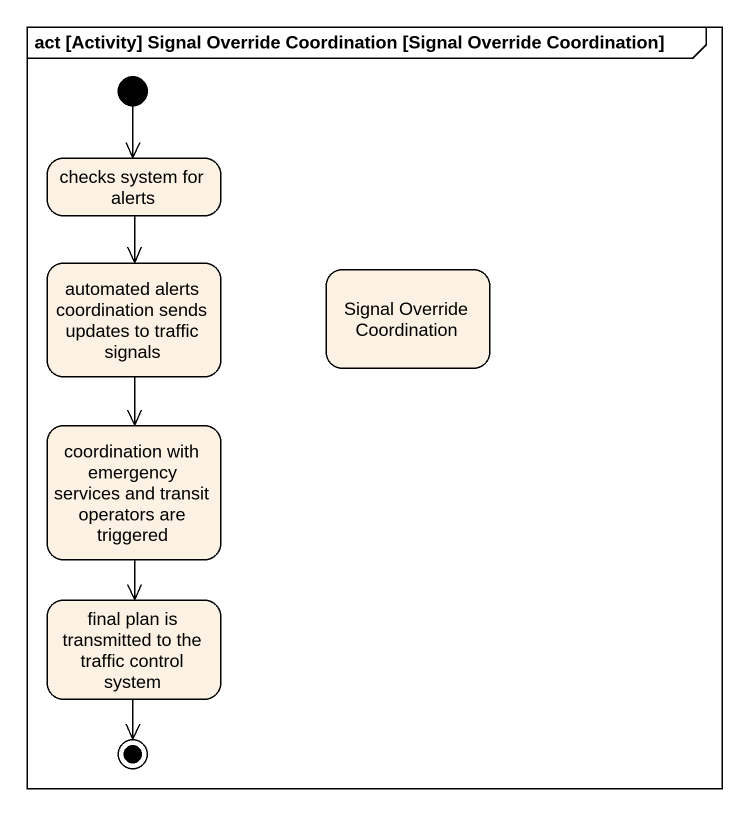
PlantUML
@startuml
mainframe act [Activity] Signal Override Coordination [Signal Override Coordination]
hide empty description
state "checks system for alerts" as checks_system_for_alerts
state "automated alerts coordination sends updates to traffic signals" as automated_alerts
state "Signal Override Coordination" as Signal_Override_Coordination
state "coordination with emergency services and transit operators are triggered" as coordination_with_emergency
state "final plan is transmitted to the traffic control system" as final_plan_is_transmitted
[*] --> checks_system_for_alerts
checks_system_for_alerts --> automated_alerts
automated_alerts --> coordination_with_emergency
coordination_with_emergency --> final_plan_is_transmitted
final_plan_is_transmitted --> [*]
@enduml
